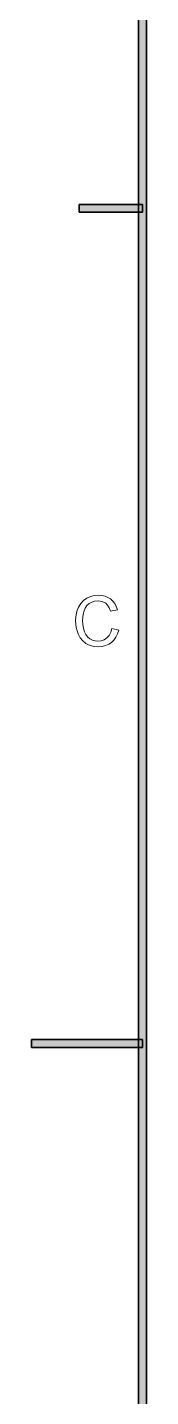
# Model space of a CAD drawing. Extents: x 23 to 417, y 3 to 294.
# Drawn here: x 23.4 to 30.2, y 127.4 to 209.3 of the extents above; entities that cross this region are included whole.
import ezdxf

# ---------------------------------------------------------------- set-up
doc = ezdxf.new("R2010")
doc.units = 0

msp = doc.modelspace()

# ---------------------------------------------------------------- linework, layer by layer
at = {"color": 7, "lineweight": 35}
for p, q in [((29.763, 9.762), (29.763, 287)), ((30.237, 287), (30.237, 10.238))]:
    msp.add_line(p, q, dxfattribs=at)
at = {"color": 7, "lineweight": 35, "ltscale": 0.011875}
for p, q in [((26.2, 198.262), (26.2, 198.738)), ((30, 198.738), (30, 198.262)), ((23.356, 148.262), (23.356, 148.738)), ((30.006, 148.738), (30.006, 148.262))]:
    msp.add_line(p, q, dxfattribs=at)
at = {"color": 7, "lineweight": 35, "ltscale": 0.095}
for p, q in [((26.2, 198.738), (30, 198.738)), ((30, 198.262), (26.2, 198.262))]:
    msp.add_line(p, q, dxfattribs=at)
at = {"color": 7, "lineweight": 35, "ltscale": 0.16625}
for p, q in [((23.356, 148.738), (30.006, 148.738)), ((30.006, 148.262), (23.356, 148.262))]:
    msp.add_line(p, q, dxfattribs=at)
at = {"color": 7, "lineweight": 13}
msp.add_lwpolyline([(28.164, 173.347), (28.58, 173.247), (28.507, 173.019), (28.41, 172.82), (28.289, 172.649), (28.143, 172.507), (27.976, 172.396), (27.792, 172.316), (27.59, 172.269), (27.371, 172.253), (27.145, 172.265), (26.942, 172.302), (26.761, 172.363), (26.602, 172.449), (26.421, 172.599), (26.27, 172.789), (26.152, 173.017), (26.084, 173.207), (26.036, 173.403), (26.007, 173.606), (25.997, 173.816), (26.008, 174.042), (26.04, 174.253), (26.094, 174.448), (26.169, 174.629), (26.3, 174.842), (26.463, 175.017), (26.659, 175.156), (26.878, 175.256), (27.111, 175.316), (27.358, 175.336), (27.566, 175.322), (27.756, 175.279), (27.93, 175.208), (28.086, 175.109), (28.222, 174.984), (28.336, 174.835), (28.428, 174.664), (28.497, 174.47), (28.08, 174.378), (28.006, 174.576), (27.913, 174.734), (27.8, 174.854), (27.593, 174.965), (27.338, 175.003), (27.136, 174.984), (26.958, 174.929), (26.803, 174.837), (26.674, 174.714), (26.573, 174.566), (26.501, 174.393), (26.452, 174.206), (26.423, 174.014), (26.414, 173.819), (26.425, 173.575), (26.461, 173.353), (26.519, 173.152), (26.603, 172.979), (26.713, 172.837), (26.848, 172.727), (27.001, 172.649), (27.162, 172.602), (27.332, 172.586), (27.531, 172.607), (27.71, 172.671), (27.867, 172.778), (27.997, 172.926), (28.096, 173.116)], close=True, dxfattribs=at)
at = {"color": 7, "lineweight": 5}
for points in [[(29.763, 287), (30.237, 287), (29.763, 9.762), (30.237, 10.238)], [(26.2, 198.262), (26.2, 198.738), (30, 198.262), (30, 198.738)], [(30.006, 148.738), (30.006, 148.262), (23.356, 148.738), (23.356, 148.262)]]:
    msp.add_solid(points, dxfattribs=at)

doc.saveas('drawing.dxf')
